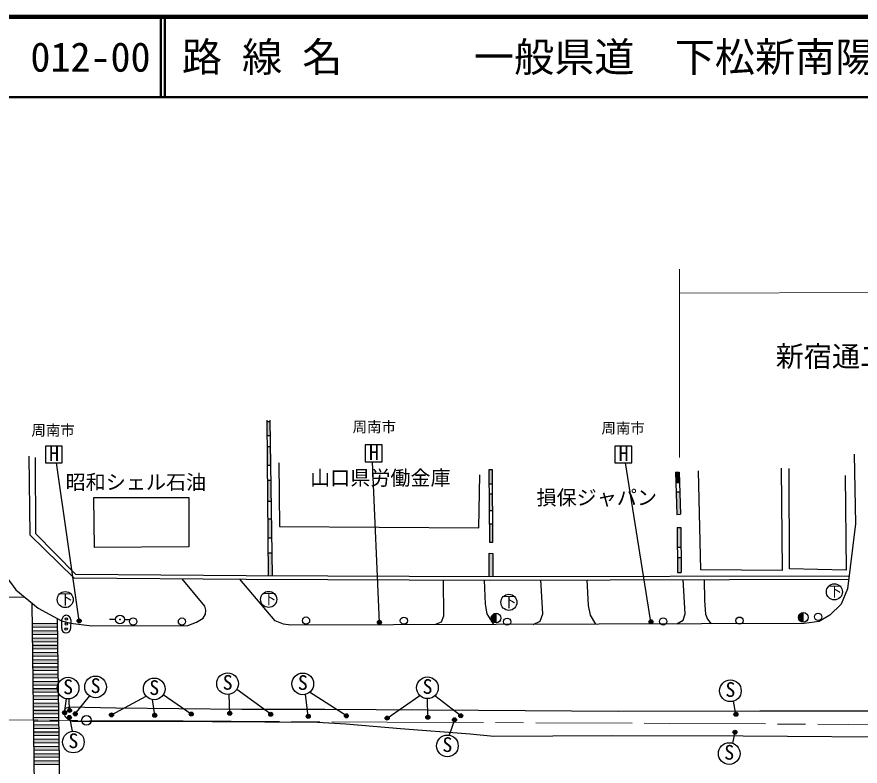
# Model space of a CAD drawing. Units: millimetres at full size, sheet at 1:1000; details may follow other scales. Extents: x 40000 to 680000, y 20000 to 380000.
# Drawn here: x 159838 to 264826, y 286644 to 380000 of the extents above; entities that cross this region are included whole.
import ezdxf
from ezdxf.enums import TextEntityAlignment as Align

# ---------------------------------------------------------------- set-up
doc = ezdxf.new("R2010")
doc.units = ezdxf.units.MM
doc.header["$LTSCALE"] = 1000
doc.linetypes.add('CHAIN', pattern=[18.5, 12, -1.5, 3.5, -1.5])
for name, color, linetype, lineweight in [('M-BGD', 7, 'Continuous', 25), ('M-BGD-EXST', 7, 'Continuous', 25), ('M-BMK', 2, 'CHAIN', 13), ('M-BMK-SRVR', 3, 'Continuous', 25), ('M-STR-HTXT', 7, 'Continuous', 13), ('M-STR-STRC', 7, 'Continuous', 25), ('M-STR-STRD', 8, 'Continuous', 25), ('M-TTL', 2, 'Continuous', 140), ('M-TTL-LINE', 7, 'Continuous', 50)]:
    doc.layers.add(name, color=color, linetype=linetype, lineweight=lineweight)
doc.layers.add('M-BMK-HTXT', color=7, linetype='Continuous')
doc.layers.add('M-TTL-TXT', color=7, linetype='Continuous')
doc.styles.add('ＭＳ ゴシック', font='')
doc.styles.get('ＭＳ ゴシック').set_extended_font_data('MS Gothic')

msp = doc.modelspace()

# ---------------------------------------------------------------- hatches: boundary and pattern name
at = {"layer": 'M-BGD'}
for points in [[(191416, 327836), (191389, 329596), (191011, 329596), (191026, 327836)], [(191472, 324146), (191437, 326468), (191038, 326468), (191058, 324146)], [(219020, 321818), (219016, 323611), (218639, 323600), (218657, 321818)], [(242322, 322001), (242283, 323275), (241833, 323261), (241872, 322001)], [(191540, 319675), (191500, 322291), (191075, 322291), (191098, 319675)], [(219028, 318490), (219023, 320566), (218670, 320566), (218691, 318490)], [(242442, 318024), (242357, 320826), (241907, 320826), (241992, 318010)], [(191610, 315085), (191573, 317475), (191117, 317475), (191138, 315085)], [(219038, 314490), (219032, 316826), (218707, 316826), (218730, 314518)], [(242511, 313943), (242490, 316379), (242040, 316375), (242061, 313943)], [(191681, 310370), (191638, 313208), (191154, 313208), (191179, 310372)], [(219099, 310282), (219090, 313151), (218625, 313160), (218643, 310282), (218843, 310281)], [(242538, 310785), (242522, 312645), (242072, 312645), (242088, 310781)], [(219503, 305692, 0.41421), (218903, 305092, 0.41421), (219503, 304492)], [(257749, 305774, 0.41421), (257149, 305174, 0.41421), (257749, 304574)], [(172627, 304912, 1), (172727, 304912, 1)]]:
    msp.add_hatch(color=256, dxfattribs=at).paths.add_polyline_path(points)
at = {"layer": 'M-BGD-EXST'}
for points in [[(167843, 304743, 1), (167343, 304743, 1)], [(205228, 304554, 1), (204728, 304554, 1)], [(239038, 304631, 1), (238538, 304631, 1)], [(166035, 293301, 1), (165535, 293301, 1)], [(166620, 292711, 1), (166120, 292711, 1)], [(166644, 293581, 1), (166144, 293581, 1)], [(167359, 293164, 1), (166859, 293164, 1)], [(171870, 293033, 1), (171370, 293033, 1)], [(177247, 292982, 1), (176747, 292982, 1)], [(181806, 293124, 1), (181306, 293124, 1)], [(186595, 293222, 1), (186095, 293222, 1)], [(191697, 293104, 1), (191197, 293104, 1)], [(196374, 292844, 1), (195874, 292844, 1)], [(201121, 292915, 1), (200621, 292915, 1)], [(211254, 292735, 1), (210754, 292735, 1)], [(215353, 292922, 1), (214853, 292922, 1)], [(249614, 293107, 1), (249114, 293107, 1)], [(206190, 292628, 1), (205690, 292628, 1)], [(214576, 292413, 1), (214076, 292413, 1)], [(249495, 290875, 1), (248995, 290875, 1)]]:
    msp.add_hatch(color=256, dxfattribs=at).paths.add_polyline_path(points)
at = {"layer": 'M-STR-STRC'}
for points in [[(164918, 304438), (161769, 304398), (161775, 303948), (164924, 303988)], [(164930, 303538), (161780, 303498), (161786, 303048), (164935, 303088)], [(164941, 302638), (161792, 302598), (161797, 302148), (164947, 302188)], [(164952, 301738), (161803, 301698), (161809, 301248), (164958, 301288)], [(164964, 300838), (161814, 300798), (161820, 300348), (164969, 300388)], [(164975, 299938), (161826, 299899), (161831, 299449), (164981, 299488)], [(164986, 299038), (161837, 298999), (161843, 298549), (164992, 298588)], [(164998, 298138), (161848, 298099), (161854, 297649), (165003, 297688)], [(165009, 297238), (161860, 297199), (161865, 296749), (165015, 296788)], [(165020, 296338), (161871, 296299), (161877, 295849), (165026, 295888)], [(165032, 295438), (161882, 295399), (161888, 294949), (165037, 294989)], [(165043, 294539), (161894, 294499), (161899, 294049), (165049, 294089)], [(165054, 293639), (161905, 293599), (161911, 293149), (165060, 293189)], [(165066, 292739), (161916, 292699), (161922, 292249), (165071, 292289)], [(165077, 291839), (161927, 291799), (161933, 291349), (165082, 291389)], [(165088, 290939), (161939, 290899), (161944, 290449), (165094, 290489)], [(165099, 290039), (161950, 289999), (161956, 289549), (165105, 289589)], [(165111, 289139), (161961, 289099), (161967, 288649), (165116, 288689)], [(165122, 288239), (161973, 288199), (161978, 287749), (165128, 287789)], [(165133, 287339), (161984, 287300), (161990, 286850), (165139, 286889)]]:
    msp.add_hatch(color=256, dxfattribs=at).paths.add_polyline_path(points)

# ---------------------------------------------------------------- linework, layer by layer
at = {"layer": 'M-BGD'}
for p, q in [((191179, 310372), (191009, 329739)), ((191681, 310370), (191387, 329757)), ((191011, 329596), (191389, 329596)), ((191026, 327836), (191416, 327836)), ((191038, 326468), (191437, 326468)), ((191058, 324146), (191472, 324146)), ((241833, 323261), (242283, 323275)), ((241833, 323261), (241992, 318010)), ((242283, 323275), (242442, 318024)), ((191075, 322291), (191500, 322291)), ((218657, 321818), (219020, 321818)), ((241872, 322001), (242322, 322001)), ((218670, 320566), (219023, 320566)), ((241907, 320826), (242357, 320826)), ((191098, 319675), (191540, 319675)), ((218691, 318490), (219028, 318490)), ((191117, 317475), (191573, 317475)), ((241992, 318010), (242442, 318024)), ((218707, 316826), (219032, 316826)), ((242040, 316375), (242490, 316379)), ((242040, 316375), (242088, 310781)), ((242490, 316379), (242538, 310785)), ((191138, 315085), (191610, 315085)), ((242061, 313943), (242511, 313943)), ((191154, 313208), (191638, 313208)), ((242072, 312645), (242522, 312645)), ((242088, 310781), (242538, 310785)), ((219503, 304492), (219503, 305692)), ((257749, 304574), (257749, 305774)), ((172127, 304912), (171377, 304912)), ((173227, 304912), (173977, 304912))]:
    msp.add_line(p, q, dxfattribs=at)
for points in [[(155477, 325880), (155767, 316607), (156398, 314205), (157798, 311218), (159709, 308627), (162471, 306342), (165387, 304739), (166528, 304449), (169157, 304142), (181119, 304163), (182204, 304572), (183032, 305069), (183309, 305566), (183364, 306077), (183253, 306574), (180434, 309992)], [(264089, 325526), (264269, 316815), (263265, 308755), (262466, 306837), (261070, 305441), (259724, 304658), (257867, 304403), (193949, 304229), (193045, 304352), (192017, 304765), (187585, 309937)], [(161335, 325256), (161446, 315481), (166936, 310096), (188382, 309931), (218843, 309831), (263411, 309926)], [(162103, 325111), (162156, 315634), (167127, 310544), (188385, 310381), (218843, 310281), (263467, 310376)], [(192465, 324424), (192548, 316489), (217369, 316351), (217484, 322939)], [(254982, 323763), (255107, 311005), (244987, 311113), (244715, 323429)], [(262983, 322877), (263070, 311073), (256020, 311224), (255977, 323720)], [(218643, 310282), (218625, 313160), (219090, 313151), (219099, 310282)], [(211892, 304278), (212691, 304631), (213005, 305377), (212957, 309851)], [(218026, 309834), (218128, 306822), (218335, 305615), (219181, 304298)], [(224129, 304311), (224986, 304697), (225316, 305629), (225052, 309845)], [(230786, 309857), (230984, 306669), (231196, 305442), (231861, 304332)], [(241989, 304359), (242779, 304841), (243050, 305619), (242814, 309882)], [(245388, 309888), (245433, 307303), (245586, 305587), (245813, 304958), (246291, 304371)]]:
    msp.add_lwpolyline(points, dxfattribs=at)
for points in [[(218730, 314518), (218639, 323600), (219016, 323611), (219038, 314490)], [(169412, 320102), (181241, 320102), (181264, 313970), (169504, 313878)]]:
    msp.add_lwpolyline(points, close=True, dxfattribs=at)
for centre, radius in [((219503, 305092), 600), ((257749, 305174), 600), ((259603, 305241), 450), ((172677, 304912), 550), ((172677, 304912), 50), ((174320, 304662), 450), ((180396, 304658), 450), ((195839, 304778), 450), ((208023, 304764), 450), ((220885, 304645), 450), ((240306, 304675), 450), ((249807, 304775), 450)]:
    msp.add_circle(centre, radius, dxfattribs=at)
at = {"layer": 'M-BGD-EXST'}
for p, q in [((165498, 326532), (163398, 326532)), ((163398, 326532), (163398, 324432)), ((165498, 324432), (165498, 326532)), ((205309, 326665), (203209, 326665)), ((203209, 326665), (203209, 324565)), ((205309, 324565), (205309, 326665)), ((236398, 326517), (234298, 326517)), ((234298, 326517), (234298, 324417)), ((236398, 324417), (236398, 326517)), ((163398, 324432), (165498, 324432)), ((167593, 304743), (164788, 324432)), ((203209, 324565), (205309, 324565)), ((204978, 304554), (204120, 324565)), ((234298, 324417), (236398, 324417)), ((238788, 304631), (235628, 324417)), ((191447, 293104), (187205, 296182)), ((165785, 293301), (165997, 295037)), ((166394, 293581), (166361, 295028)), ((167109, 293164), (168901, 295382)), ((171620, 293033), (175923, 295381)), ((181556, 293124), (178052, 295510)), ((186345, 293222), (186255, 295584)), ((196124, 292844), (195778, 295592)), ((200871, 292915), (196276, 295842)), ((205940, 292628), (209997, 295462)), ((211004, 292735), (210971, 295059)), ((215103, 292922), (211862, 295405)), ((176997, 292982), (176712, 294941)), ((249364, 293107), (249053, 294735)), ((166370, 292711), (166706, 290990)), ((214326, 292413), (213680, 290498)), ((249245, 290875), (248918, 289503))]:
    msp.add_line(p, q, dxfattribs=at)
for centre, radius in [((261619, 308360), 1000), ((165858, 307392), 1000), ((191186, 307423), 1000), ((221097, 307054), 1000), ((167593, 304743), 250), ((204978, 304554), 250), ((238788, 304631), 250), ((186076, 296922), 1350), ((195434, 296898), 1350), ((166212, 296370), 1350), ((169632, 296516), 1350), ((176938, 296272), 1350), ((210960, 296409), 1350), ((248670, 296030), 1350), ((165785, 293301), 250), ((166370, 292711), 250), ((166394, 293581), 250), ((167109, 293164), 250), ((171620, 293033), 250), ((176997, 292982), 250), ((181556, 293124), 250), ((186345, 293222), 250), ((191447, 293104), 250), ((196124, 292844), 250), ((200871, 292915), 250), ((211004, 292735), 250), ((215103, 292922), 250), ((249364, 293107), 250), ((205940, 292628), 250), ((214326, 292413), 250), ((166871, 289650), 1350), ((249245, 290875), 250), ((213434, 289170), 1350), ((248524, 288211), 1350)]:
    msp.add_circle(centre, radius, dxfattribs=at)
at = {"layer": 'M-BMK'}
msp.add_lwpolyline([(66755, 292612), (110907, 292612), (144555, 292432), (150441, 292432), (180550, 292291), (205930, 292124), (241043, 291975), (270429, 291786), (308464, 291759), (347928, 291618), (363222, 291606), (399236, 291846), (430903, 292073), (461527, 292396), (505783, 292879), (544442, 293395), (568415, 293653)], dxfattribs=at)
at = {"layer": 'M-BMK-SRVR'}
msp.add_circle((168505, 292347), 600, dxfattribs=at)
at = {"layer": 'M-STR-HTXT'}
for p, q in [((242340, 325119), (242340, 348582)), ((353348, 345835), (242340, 345592))]:
    msp.add_line(p, q, dxfattribs=at)
at = {"layer": 'M-STR-STRC'}
for p, q in [((137385, 307936), (160813, 307717)), ((162109, 277404), (161737, 306905)), ((165222, 280294), (164911, 305008)), ((165418, 303807), (165451, 304907)), ((166551, 304873), (166517, 303774)), ((161769, 304398), (164918, 304438)), ((161775, 303948), (164924, 303988)), ((161780, 303498), (164930, 303538)), ((161786, 303048), (164935, 303088)), ((161792, 302598), (164941, 302638)), ((161797, 302148), (164947, 302188)), ((161803, 301698), (164952, 301738)), ((161809, 301248), (164958, 301288)), ((161814, 300798), (164964, 300838)), ((161820, 300348), (164969, 300388)), ((161826, 299899), (164975, 299938)), ((161831, 299449), (164981, 299488)), ((161837, 298999), (164986, 299038)), ((161843, 298549), (164992, 298588)), ((161848, 298099), (164998, 298138)), ((161854, 297649), (165003, 297688)), ((161860, 297199), (165009, 297238)), ((161865, 296749), (165015, 296788)), ((161871, 296299), (165020, 296338)), ((161877, 295849), (165026, 295888)), ((161882, 295399), (165032, 295438)), ((161888, 294949), (165037, 294989)), ((161894, 294499), (165043, 294539)), ((161899, 294049), (165049, 294089)), ((161905, 293599), (165054, 293639)), ((161911, 293149), (165060, 293189)), ((161916, 292699), (165066, 292739)), ((161922, 292249), (165071, 292289)), ((161927, 291799), (165077, 291839)), ((161933, 291349), (165082, 291389)), ((161939, 290899), (165088, 290939)), ((161944, 290449), (165094, 290489)), ((161950, 289999), (165099, 290039)), ((161956, 289549), (165105, 289589)), ((161961, 289099), (165111, 289139)), ((161967, 288649), (165116, 288689)), ((161973, 288199), (165122, 288239)), ((161978, 287749), (165128, 287789)), ((161984, 287300), (165133, 287339)), ((161990, 286850), (165139, 286889))]:
    msp.add_line(p, q, dxfattribs=at)
for centre in [(165990, 304344), (166009, 304964), (165972, 303724)]:
    msp.add_circle(centre, 150, dxfattribs=at)
for centre, start, end in [((166001, 304890), 88.255, 178.255), ((166001, 304890), 358.255, 88.255), ((165968, 303790), 178.255, 268.255), ((165968, 303790), 268.255, 358.255)]:
    msp.add_arc(centre, 550, start, end, dxfattribs=at)
at = {"layer": 'M-STR-STRD'}
msp.add_lwpolyline([(273679, 293474), (252329, 293502), (234716, 293467), (217301, 293583), (198200, 293699), (187862, 293714), (172164, 293870), (166404, 293985), (165835, 293840), (165671, 293353), (165830, 292890), (166247, 292416), (166756, 292268), (172701, 292260), (184148, 292195), (197283, 292109), (200798, 291912), (207603, 291346), (216264, 290663), (219205, 290387), (233911, 290465), (250276, 290407), (272297, 290237)], dxfattribs=at)
at = {"layer": 'M-TTL'}
msp.add_line((680000, 380000), (40000, 380000), dxfattribs=at)
at = {"layer": 'M-TTL-LINE'}
for p, q in [((177750, 380000), (177750, 370000)), ((178250, 380000), (178250, 370000)), ((40000, 370000), (680000, 370000))]:
    msp.add_line(p, q, dxfattribs=at)

# ---------------------------------------------------------------- texts
at = {"layer": 'M-BGD-EXST', "style": 'ＭＳ ゴシック'}
for s, height, p in [('周南市', 1320, (201636, 327861)), ('周南市', 1320, (161655, 327434)), ('周南市', 1320, (232621, 327710)), ('H', 1833, (203661, 324257)), ('H', 1833, (163851, 324124)), ('H', 1833, (234751, 324109)), ('下', 1320, (260766, 307372)), ('下', 1320, (165005, 306405)), ('下', 1320, (190333, 306435)), ('下', 1320, (220245, 306066))]:
    msp.add_text(s, height=height, dxfattribs=at).set_placement(p, align=Align.BOTTOM_LEFT)
for p in [(165556, 295077), (168977, 295224), (176283, 294979), (185421, 295630), (194779, 295606), (210305, 295116), (248015, 294738), (166216, 288358), (212778, 287878), (247869, 286919)]:
    msp.add_text('S', height=1833, rotation=358.508, dxfattribs=at).set_placement(p, align=Align.BOTTOM_LEFT)
at = {"layer": 'M-BMK-HTXT', "style": 'ＭＳ ゴシック'}
for s, height, p in [('新宿通二丁目', 2566, (254323, 335650)), ('山口県労働金庫', 1833, (196344, 321095)), ('昭和シェル石油', 1833, (165906, 320562)), ('損保ジャパン', 1833, (224534, 318639))]:
    msp.add_text(s, height=height, dxfattribs=at).set_placement(p, align=Align.BOTTOM_LEFT)
at = {"layer": 'M-TTL-TXT', "style": 'ＭＳ ゴシック'}
for s, p in [('路 線 名', (180380, 375000)), ('一般県道\u3000下松新南陽線', (216734, 375000)), ('012-00', (161521, 375000))]:
    msp.add_text(s, height=3666, dxfattribs=at).set_placement(p, align=Align.MIDDLE_LEFT)

doc.saveas('drawing.dxf')
